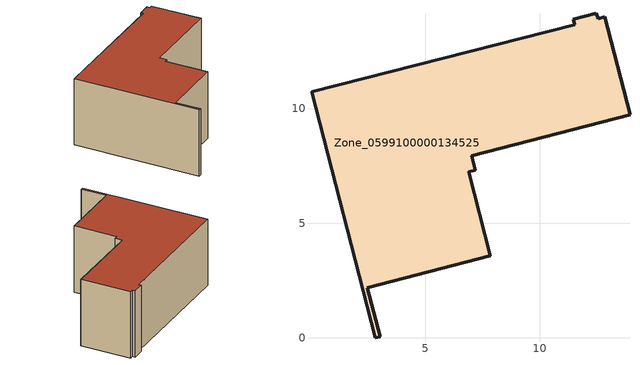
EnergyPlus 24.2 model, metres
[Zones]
Zone_0599100000134525
 floor ground (C_G): 12.48,14.16 12.56,13.93 12.84,14 13.94,9.74 7.04,7.95 7.19,7.32 6.9,7.25 7.85,3.58 2.49,2.17 3.04,0.06 2.83,0 0.05,10.73 11.54,13.67 11.47,13.9 z0
 wall outside (C_F): 6.9,7.25 7.19,7.32 7.04,7.95 13.94,9.74 12.84,14 12.56,13.93 12.48,14.16 11.47,13.9 11.54,13.67 0.05,10.73 2.83,0 3.04,0.06 2.49,2.17 7.85,3.58 6.9,7.25 z0:5.95
 roof outside (C_R): 11.54,13.67 0.05,10.73 2.83,0 3.04,0.06 2.49,2.17 7.85,3.58 6.9,7.25 7.19,7.32 7.04,7.95 13.94,9.74 12.84,14 12.56,13.93 12.48,14.16 11.47,13.9 z5.95
[BUILDING]
Pand.0599100000134525: North Axis=0; Terrain=City; Loads Convergence Tolerance Value=0.04; Temperature Convergence Tolerance Value=0.4; Solar Distribution=FullExterior; Maximum Number of Warmup Days=25; Minimum Number of Warmup Days=1
[Site:Location]
Rotterdam.The.Hague.AP_ZH_NLD Design_Conditions: Latitude=51.96; Longitude=4.45; Time Zone=1; Elevation=-4.5
[SITE:GROUNDTEMPERATURE:BUILDINGSURFACE]
18, 18, 18, 18, 18, 18, 18, 18, 18, 18, 18, 18
[MATERIAL] Thermal Absorptance=0.9; Solar Absorptance=0.7; Visible Absorptance=0.7
Name | Roughness | Thickness | Conductivity | Density | Specific Heat
G.D.1975-1991 | MediumSmooth | 0.15 | 0.288461 | 540 | 1210
F.D.1975-1991 | Rough | 0.3 | 0.230769 | 1920 | 840
R.D.1975-1991 | MediumRough | 0.2 | 0.153846 | 1500 | 1000
[CONSTRUCTION]
C_G: G.D.1975-1991
C_F: F.D.1975-1991
C_R: R.D.1975-1991
[ZONE]
Zone_0599100000134525: Type=1; Multiplier=1; Ceiling Height=Autocalculate; Volume=Autocalculate; Floor Area=autocalculate; Part of Total Floor Area=Yes
[ZONEINFILTRATION:DESIGNFLOWRATE]
Infil_Zone_0599100000134525: Zone or ZoneList or Space or SpaceList=Zone_0599100000134525; Schedule=AlwaysOn; Design Flow Rate Calculation Method=Flow/Area; Flow Rate per Floor Area=0.0042; Constant Term Coefficient=1; Temperature Term Coefficient=0; Velocity Term Coefficient=0; Velocity Squared Term Coefficient=0
[HVACTEMPLATE:ZONE:IDEALLOADSAIRSYSTEM]
Zone_0599100000134525: Maximum Heating Supply Air Temperature=50; Minimum Cooling Supply Air Temperature=13; Maximum Heating Supply Air Humidity Ratio=0.0156; Minimum Cooling Supply Air Humidity Ratio=0.0077; Heating Limit=NoLimit; Cooling Limit=NoLimit; Dehumidification Control Type=ConstantSensibleHeatRatio; Cooling Sensible Heat Ratio=0.7; Dehumidification Setpoint=60; Humidification Control Type=None; Humidification Setpoint=30; Outdoor Air Method=None; Outdoor Air Flow Rate per Person=0.00944; Outdoor Air Flow Rate per Zone Floor Area=0; Outdoor Air Flow Rate per Zone=0; Demand Controlled Ventilation Type=None; Outdoor Air Economizer Type=NoEconomizer; Heat Recovery Type=None; Sensible Heat Recovery Effectiveness=0.7; Latent Heat Recovery Effectiveness=0.65
[ZONECONTROL:THERMOSTAT]
ThermostatControl_Zone_0599100000134525: Zone or ZoneList=Zone_0599100000134525; Control Type Schedule=DualSetpointControlType; Control 1=Thermostat_Zone_0599100000134525; Temperature Difference Between Cutout And Setpoint=0
[THERMOSTATSETPOINT:DUALSETPOINT]
Thermostat_Zone_0599100000134525: Heating Setpoint Temperature Schedule=HeatingSetpoint_Zone_0599100000134525; Cooling Setpoint Temperature Schedule=CoolingSetpoint_Zone_0599100000134525
[SCHEDULE:COMPACT]
HeatingSetpoint_Zone_0599100000134525: Through: 12/31, For: AllDays, Until: 24:00, 21
CoolingSetpoint_Zone_0599100000134525: Through: 12/31, For: AllDays, Until: 24:00, 24
DualSetpointControlType: Through: 12/31, For: AllDays, Until: 24:00, 4
AlwaysOn: Through: 12/31, For: AllDays, Until: 24:00, 1
